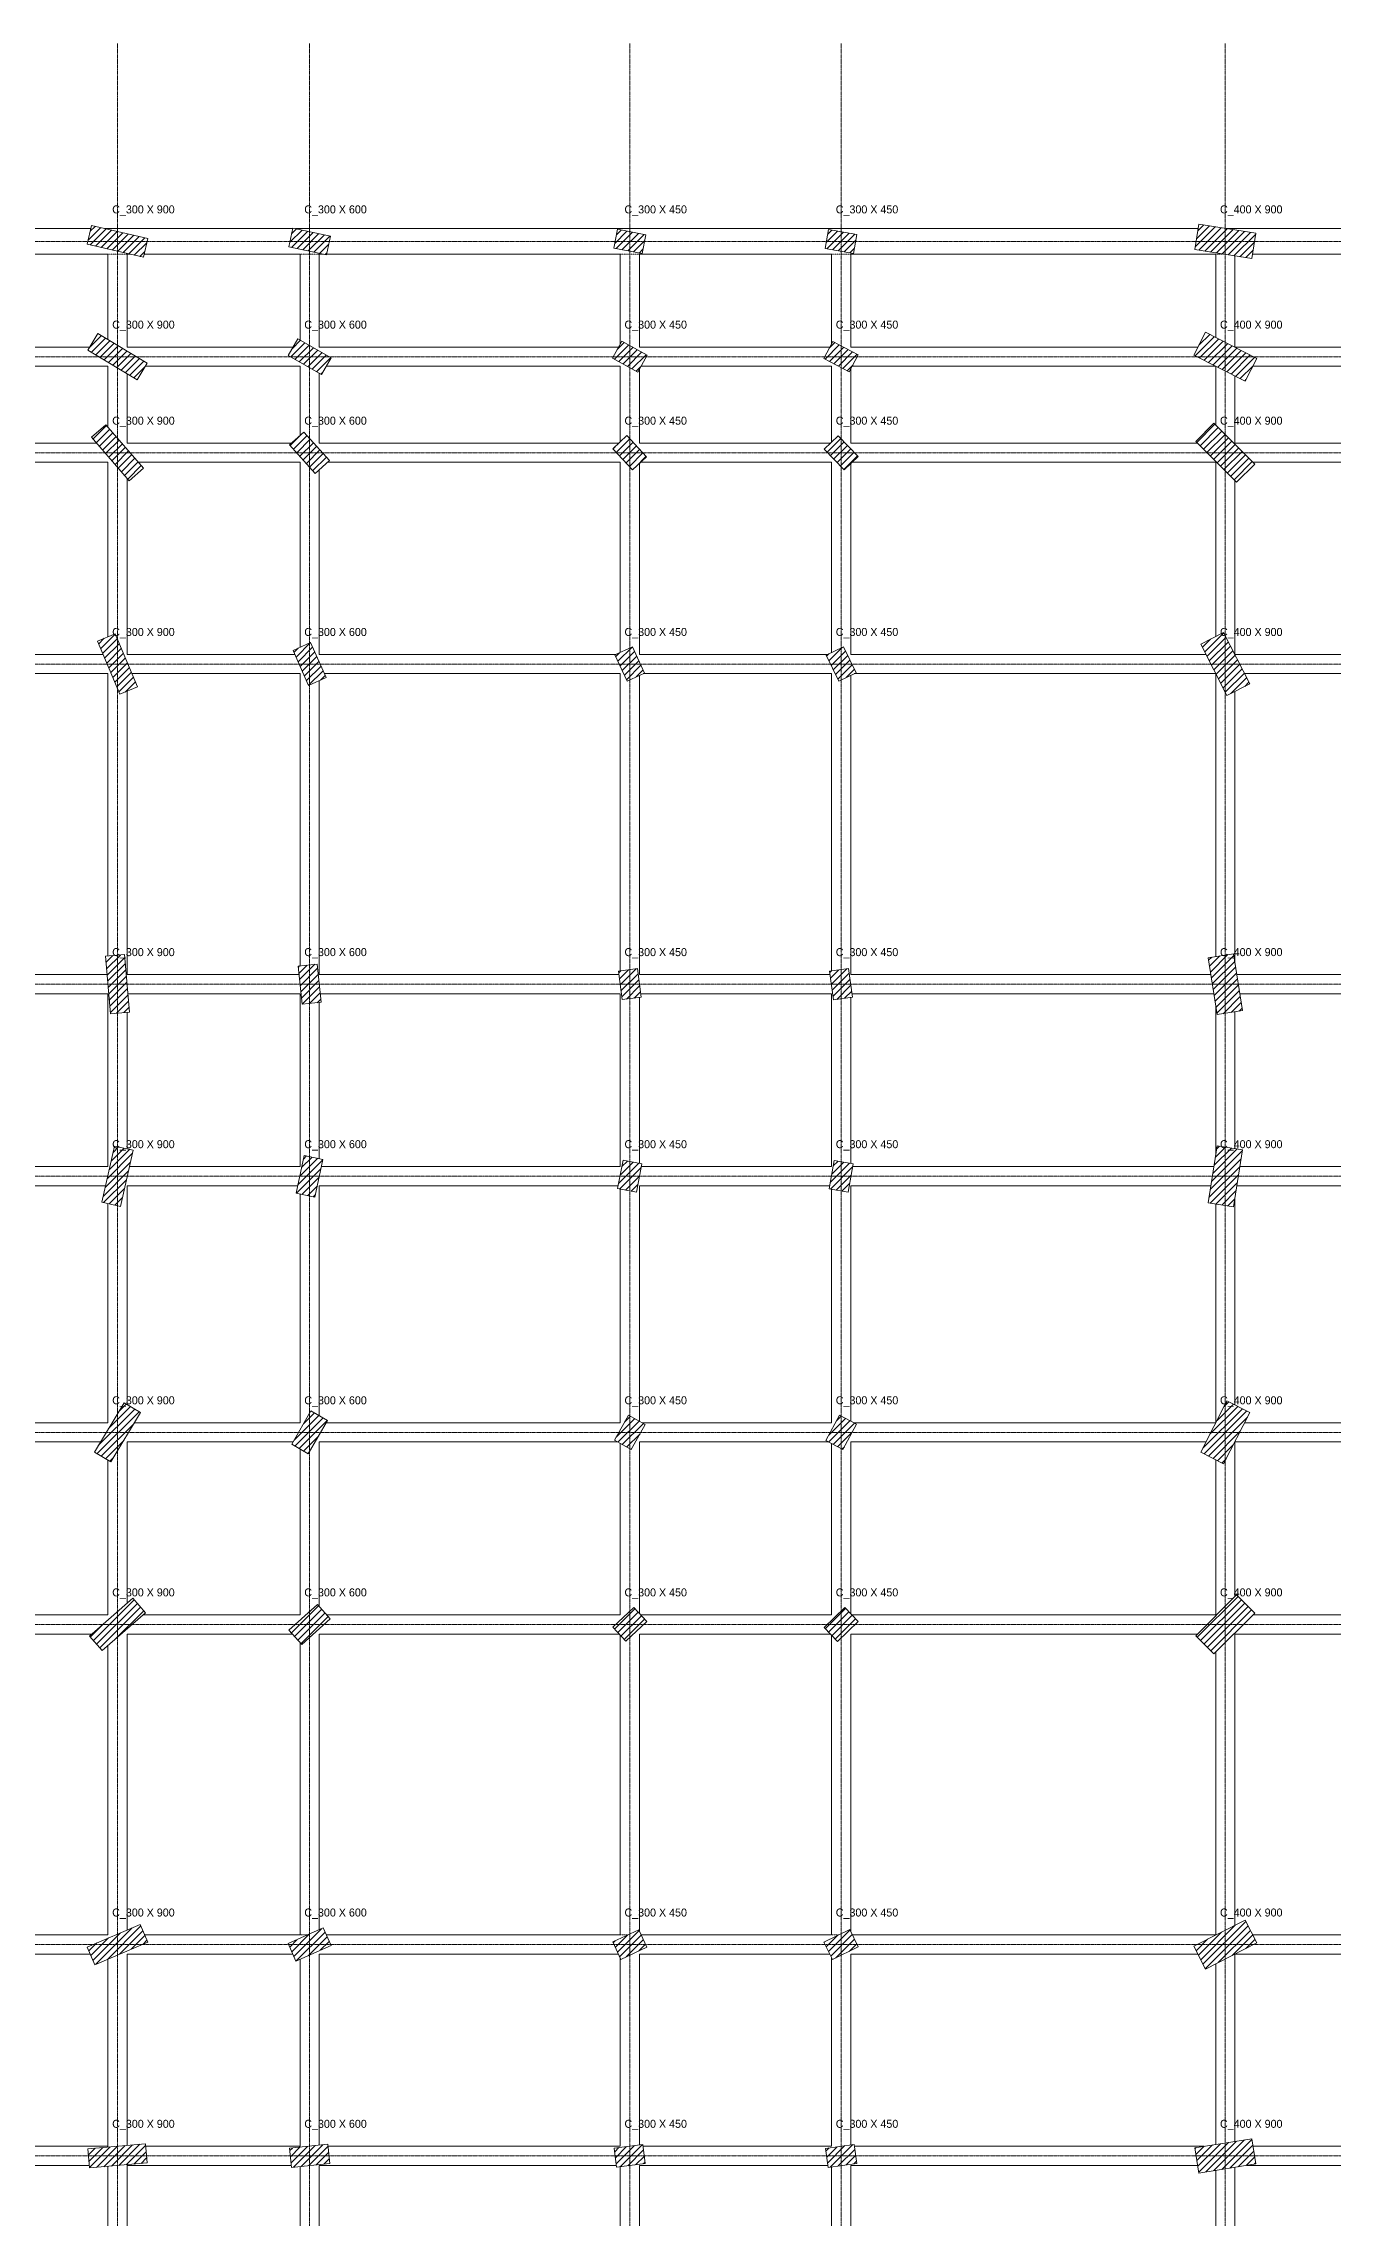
# Model space of a CAD drawing. Header units: millimetres. Extents: x -4286 to 75551, y -4651 to 64692.
# Drawn here: x 15844 to 35974, y 30737 to 64692 of the extents above; entities that cross this region are included whole.
import ezdxf

# ---------------------------------------------------------------- set-up
doc = ezdxf.new("R2010")
doc.units = ezdxf.units.MM
doc.linetypes.add('Dash', pattern=[6.35, 3.175, -3.175])
doc.linetypes.add('Grid Line', pattern=[22.225, 12.7, -3.175, 3.175, -3.175])
for name, color, linetype, lineweight in [('S-BEAM', 12, 'Continuous', 18), ('S-BEAM-HDLN', 1, 'Dash', 18), ('S-COLS', 52, 'Continuous', 18), ('S-COLS-IDEN', 171, 'Continuous', 9), ('S-GRID', 1, 'Continuous', 9)]:
    doc.layers.add(name, color=color, linetype=linetype, lineweight=lineweight)
doc.styles.add('JetBrains Mono', font='JetBrainsMono-VariableFont_wght.ttf', dxfattribs={"height": 125})
pattern_1 = [(45, (0, 0), (-53.03301, 53.03301), [])]

msp = doc.modelspace()

# ---------------------------------------------------------------- hatches: boundary and pattern name
at = {"layer": 'S-COLS'}
h = msp.add_hatch(dxfattribs=at)
h.set_pattern_fill('FP_4', color=8, style=0, pattern_type=2)
h.set_pattern_definition(pattern_1)
h.paths.add_polyline_path([(17405, 61353), (17472, 61645), (16595, 61847), (16528, 61555)])
h = msp.add_hatch(dxfattribs=at)
h.set_pattern_fill('FP_2', color=8, style=0, pattern_type=2)
h.set_pattern_definition(pattern_1)
h.paths.add_polyline_path([(20262, 61391), (20325, 61684), (19738, 61809), (19675, 61516)])
h = msp.add_hatch(dxfattribs=at)
h.set_pattern_fill('FP_2', color=8, style=0, pattern_type=2)
h.set_pattern_definition(pattern_1)
h.paths.add_polyline_path([(34713, 61332), (34776, 61727), (33887, 61868), (33824, 61473)])
h = msp.add_hatch(dxfattribs=at)
h.set_pattern_fill('FP_2', color=8, style=0, pattern_type=2)
h.set_pattern_definition(pattern_1)
h.paths.add_polyline_path([(25192, 61410), (25249, 61704), (24808, 61790), (24751, 61496)])
h = msp.add_hatch(dxfattribs=at)
h.set_pattern_fill('FP_2', color=8, style=0, pattern_type=2)
h.set_pattern_definition(pattern_1)
h.paths.add_polyline_path([(28496, 61413), (28548, 61709), (28104, 61787), (28052, 61491)])
h = msp.add_hatch(dxfattribs=at)
h.set_pattern_fill('FP_3', color=8, style=0, pattern_type=2)
h.set_pattern_definition(pattern_1)
h.paths.add_polyline_path([(17308, 59440), (17463, 59697), (16692, 60160), (16537, 59903)])
h = msp.add_hatch(dxfattribs=at)
h.set_pattern_fill('FP_3', color=8, style=0, pattern_type=2)
h.set_pattern_definition(pattern_1)
h.paths.add_polyline_path([(34610, 59418), (34792, 59774), (33990, 60182), (33808, 59826)])
h = msp.add_hatch(dxfattribs=at)
h.set_pattern_fill('FP_3', color=8, style=0, pattern_type=2)
h.set_pattern_definition(pattern_1)
h.paths.add_polyline_path([(20185, 59520), (20335, 59780), (19815, 60080), (19665, 59820)])
h = msp.add_hatch(dxfattribs=at)
h.set_pattern_fill('FP_2', color=8, style=0, pattern_type=2)
h.set_pattern_definition(pattern_1)
h.paths.add_polyline_path([(25124, 59560), (25270, 59822), (24876, 60040), (24730, 59778)])
h = msp.add_hatch(dxfattribs=at)
h.set_pattern_fill('FP_2', color=8, style=0, pattern_type=2)
h.set_pattern_definition(pattern_1)
h.paths.add_polyline_path([(28428, 59562), (28569, 59827), (28172, 60038), (28031, 59773)])
h = msp.add_hatch(dxfattribs=at)
h.set_pattern_fill('FP_2', color=8, style=0, pattern_type=2)
h.set_pattern_definition(pattern_1)
h.paths.add_polyline_path([(34477, 57840), (34760, 58123), (34123, 58760), (33840, 58477)])
h = msp.add_hatch(dxfattribs=at)
h.set_pattern_fill('FP_4', color=8, style=0, pattern_type=2)
h.set_pattern_definition(pattern_1)
h.paths.add_polyline_path([(17182, 57862), (17408, 58059), (16818, 58738), (16592, 58541)])
h = msp.add_hatch(dxfattribs=at)
h.set_pattern_fill('FP_4', color=8, style=0, pattern_type=2)
h.set_pattern_definition(pattern_1)
h.paths.add_polyline_path([(20089, 57977), (20312, 58177), (19911, 58623), (19688, 58423)])
h = msp.add_hatch(dxfattribs=at)
h.set_pattern_fill('FP_3', color=8, style=0, pattern_type=2)
h.set_pattern_definition(pattern_1)
h.paths.add_polyline_path([(25044, 58033), (25263, 58238), (24956, 58567), (24737, 58362)])
h = msp.add_hatch(dxfattribs=at)
h.set_pattern_fill('FP_2', color=8, style=0, pattern_type=2)
h.set_pattern_definition(pattern_1)
h.paths.add_polyline_path([(28348, 58034), (28564, 58242), (28252, 58566), (28036, 58358)])
h = msp.add_hatch(dxfattribs=at)
h.set_pattern_fill('FP_4', color=8, style=0, pattern_type=2)
h.set_pattern_definition(pattern_1)
h.paths.add_polyline_path([(17038, 54527), (17314, 54644), (16962, 55473), (16686, 55356)])
h = msp.add_hatch(dxfattribs=at)
h.set_pattern_fill('FP_3', color=8, style=0, pattern_type=2)
h.set_pattern_definition(pattern_1)
h.paths.add_polyline_path([(34326, 54508), (34682, 54690), (34274, 55492), (33918, 55310)])
h = msp.add_hatch(dxfattribs=at)
h.set_pattern_fill('FP_2', color=8, style=0, pattern_type=2)
h.set_pattern_definition(pattern_1)
h.paths.add_polyline_path([(19985, 54665), (20259, 54787), (20015, 55335), (19741, 55213)])
h = msp.add_hatch(dxfattribs=at)
h.set_pattern_fill('FP_4', color=8, style=0, pattern_type=2)
h.set_pattern_definition(pattern_1)
h.paths.add_polyline_path([(24959, 54733), (25231, 54859), (25041, 55267), (24769, 55141)])
h = msp.add_hatch(dxfattribs=at)
h.set_pattern_fill('FP_3', color=8, style=0, pattern_type=2)
h.set_pattern_definition(pattern_1)
h.paths.add_polyline_path([(28264, 54732), (28533, 54864), (28336, 55268), (28067, 55136)])
h = msp.add_hatch(dxfattribs=at)
h.set_pattern_fill('FP_2', color=8, style=0, pattern_type=2)
h.set_pattern_definition(pattern_1)
h.paths.add_polyline_path([(16890, 49539), (17189, 49565), (17110, 50461), (16811, 50435)])
h = msp.add_hatch(dxfattribs=at)
h.set_pattern_fill('FP_4', color=8, style=0, pattern_type=2)
h.set_pattern_definition(pattern_1)
h.paths.add_polyline_path([(19882, 49686), (20181, 49717), (20118, 50314), (19819, 50283)])
h = msp.add_hatch(dxfattribs=at)
h.set_pattern_fill('FP_2', color=8, style=0, pattern_type=2)
h.set_pattern_definition(pattern_1)
h.paths.add_polyline_path([(34173, 49524), (34568, 49587), (34427, 50476), (34032, 50413)])
h = msp.add_hatch(dxfattribs=at)
h.set_pattern_fill('FP_2', color=8, style=0, pattern_type=2)
h.set_pattern_definition(pattern_1)
h.paths.add_polyline_path([(24879, 49758), (25176, 49795), (25121, 50242), (24824, 50205)])
h = msp.add_hatch(dxfattribs=at)
h.set_pattern_fill('FP_2', color=8, style=0, pattern_type=2)
h.set_pattern_definition(pattern_1)
h.paths.add_polyline_path([(28183, 49756), (28480, 49798), (28417, 50244), (28120, 50202)])
h = msp.add_hatch(dxfattribs=at)
h.set_pattern_fill('FP_4', color=8, style=0, pattern_type=2)
h.set_pattern_definition(pattern_1)
h.paths.add_polyline_path([(17045, 46528), (17247, 47405), (16955, 47472), (16753, 46595)])
h = msp.add_hatch(dxfattribs=at)
h.set_pattern_fill('FP_4', color=8, style=0, pattern_type=2)
h.set_pattern_definition(pattern_1)
h.paths.add_polyline_path([(20084, 46675), (20209, 47262), (19916, 47325), (19791, 46738)])
h = msp.add_hatch(dxfattribs=at)
h.set_pattern_fill('FP_4', color=8, style=0, pattern_type=2)
h.set_pattern_definition(pattern_1)
h.paths.add_polyline_path([(25104, 46751), (25190, 47192), (24896, 47249), (24810, 46808)])
h = msp.add_hatch(dxfattribs=at)
h.set_pattern_fill('FP_2', color=8, style=0, pattern_type=2)
h.set_pattern_definition(pattern_1)
h.paths.add_polyline_path([(28409, 46752), (28487, 47196), (28191, 47248), (28113, 46804)])
h = msp.add_hatch(dxfattribs=at)
h.set_pattern_fill('FP_2', color=8, style=0, pattern_type=2)
h.set_pattern_definition(pattern_1)
h.paths.add_polyline_path([(34427, 46524), (34568, 47413), (34173, 47476), (34032, 46587)])
h = msp.add_hatch(dxfattribs=at)
h.set_pattern_fill('FP_4', color=8, style=0, pattern_type=2)
h.set_pattern_definition(pattern_1)
h.paths.add_polyline_path([(16897, 42537), (17360, 43308), (17103, 43463), (16640, 42692)])
h = msp.add_hatch(dxfattribs=at)
h.set_pattern_fill('FP_2', color=8, style=0, pattern_type=2)
h.set_pattern_definition(pattern_1)
h.paths.add_polyline_path([(34274, 42508), (34682, 43310), (34326, 43492), (33918, 42690)])
h = msp.add_hatch(dxfattribs=at)
h.set_pattern_fill('FP_3', color=8, style=0, pattern_type=2)
h.set_pattern_definition(pattern_1)
h.paths.add_polyline_path([(19980, 42665), (20280, 43185), (20020, 43335), (19720, 42815)])
h = msp.add_hatch(dxfattribs=at)
h.set_pattern_fill('FP_2', color=8, style=0, pattern_type=2)
h.set_pattern_definition(pattern_1)
h.paths.add_polyline_path([(25022, 42730), (25240, 43124), (24978, 43270), (24760, 42876)])
h = msp.add_hatch(dxfattribs=at)
h.set_pattern_fill('FP_1', color=8, style=0, pattern_type=2)
h.set_pattern_definition(pattern_1)
h.paths.add_polyline_path([(28327, 42731), (28538, 43128), (28273, 43269), (28062, 42872)])
h = msp.add_hatch(dxfattribs=at)
h.set_pattern_fill('FP_3', color=8, style=0, pattern_type=2)
h.set_pattern_definition(pattern_1)
h.paths.add_polyline_path([(16759, 39592), (17438, 40182), (17241, 40408), (16562, 39818)])
h = msp.add_hatch(dxfattribs=at)
h.set_pattern_fill('FP_2', color=8, style=0, pattern_type=2)
h.set_pattern_definition(pattern_1)
h.paths.add_polyline_path([(34123, 39540), (34760, 40177), (34477, 40460), (33840, 39823), (34109, 39555)])
h = msp.add_hatch(dxfattribs=at)
h.set_pattern_fill('FP_2', color=8, style=0, pattern_type=2)
h.set_pattern_definition(pattern_1)
h.paths.add_polyline_path([(19877, 39688), (20323, 40089), (20123, 40312), (19677, 39911)])
h = msp.add_hatch(dxfattribs=at)
h.set_pattern_fill('FP_2', color=8, style=0, pattern_type=2)
h.set_pattern_definition(pattern_1)
h.paths.add_polyline_path([(24938, 39737), (25267, 40044), (25062, 40263), (24733, 39956)])
h = msp.add_hatch(dxfattribs=at)
h.set_pattern_fill('FP_3', color=8, style=0, pattern_type=2)
h.set_pattern_definition(pattern_1)
h.paths.add_polyline_path([(28242, 39736), (28566, 40048), (28358, 40264), (28034, 39952)])
h = msp.add_hatch(dxfattribs=at)
h.set_pattern_fill('FP_2', color=8, style=0, pattern_type=2)
h.set_pattern_definition(pattern_1)
h.paths.add_polyline_path([(16644, 34686), (17473, 35038), (17356, 35314), (16527, 34962)])
h = msp.add_hatch(dxfattribs=at)
h.set_pattern_fill('FP_2', color=8, style=0, pattern_type=2)
h.set_pattern_definition(pattern_1)
h.paths.add_polyline_path([(33990, 34618), (34792, 35026), (34610, 35382), (33808, 34974)])
h = msp.add_hatch(dxfattribs=at)
h.set_pattern_fill('FP_4', color=8, style=0, pattern_type=2)
h.set_pattern_definition(pattern_1)
h.paths.add_polyline_path([(19787, 34741), (20335, 34985), (20213, 35259), (19665, 35015)])
h = msp.add_hatch(dxfattribs=at)
h.set_pattern_fill('FP_2', color=8, style=0, pattern_type=2)
h.set_pattern_definition(pattern_1)
h.paths.add_polyline_path([(24859, 34769), (25267, 34959), (25141, 35231), (24733, 35041), (24851, 34788)])
h = msp.add_hatch(dxfattribs=at)
h.set_pattern_fill('FP_1', color=8, style=0, pattern_type=2)
h.set_pattern_definition(pattern_1)
h.paths.add_polyline_path([(28164, 34767), (28568, 34964), (28436, 35233), (28032, 35036), (28153, 34788)])
h = msp.add_hatch(dxfattribs=at)
h.set_pattern_fill('FP_4', color=8, style=0, pattern_type=2)
h.set_pattern_definition(pattern_1)
h.paths.add_polyline_path([(33887, 31432), (34776, 31573), (34713, 31968), (33824, 31827)])
h = msp.add_hatch(dxfattribs=at)
h.set_pattern_fill('FP_2', color=8, style=0, pattern_type=2)
h.set_pattern_definition(pattern_1)
h.paths.add_polyline_path([(16565, 31511), (17461, 31590), (17435, 31889), (16539, 31810)])
h = msp.add_hatch(dxfattribs=at)
h.set_pattern_fill('FP_4', color=8, style=0, pattern_type=2)
h.set_pattern_definition(pattern_1)
h.paths.add_polyline_path([(19717, 31519), (20314, 31582), (20283, 31881), (19686, 31818)])
h = msp.add_hatch(dxfattribs=at)
h.set_pattern_fill('FP_1', color=8, style=0, pattern_type=2)
h.set_pattern_definition(pattern_1)
h.paths.add_polyline_path([(24795, 31524), (25242, 31579), (25205, 31876), (24758, 31821)])
h = msp.add_hatch(dxfattribs=at)
h.set_pattern_fill('FP_4', color=8, style=0, pattern_type=2)
h.set_pattern_definition(pattern_1)
h.paths.add_polyline_path([(28098, 31520), (28544, 31583), (28502, 31880), (28056, 31817)])

# ---------------------------------------------------------------- linework, layer by layer
at = {"layer": 'S-BEAM'}
for p, q in [((16584, 61800), (11128, 61800)), ((16850, 61800), (16801, 61800)), ((16850, 61800), (19736, 61800)), ((19781, 61800), (19850, 61800)), ((24850, 61800), (19850, 61800)), ((28150, 61800), (24850, 61800)), ((33876, 61800), (28150, 61800)), ((36874, 61800), (34316, 61800)), ((11259, 61400), (16850, 61400)), ((16850, 61400), (16850, 60065)), ((17150, 61400), (17199, 61400)), ((17150, 59950), (17150, 61400)), ((17416, 61400), (19850, 61400)), ((19850, 61400), (19850, 60060)), ((20150, 61400), (20219, 61400)), ((20150, 59950), (20150, 61400)), ((20264, 61400), (24850, 61400)), ((24850, 61400), (24850, 59994)), ((25150, 61400), (28150, 61400)), ((25150, 59950), (25150, 61400)), ((28150, 61400), (28150, 59997)), ((28450, 61400), (34150, 61400)), ((28450, 59950), (28450, 61400)), ((34150, 61400), (34150, 60101)), ((34450, 59950), (34450, 61374)), ((34724, 61400), (36817, 61400)), ((16565, 59950), (11185, 59950)), ((19740, 59950), (17150, 59950)), ((24826, 59950), (20150, 59950)), ((28125, 59950), (25150, 59950)), ((33871, 59950), (28450, 59950)), ((36872, 59950), (34450, 59950)), ((11260, 59650), (16850, 59650)), ((16850, 59650), (16850, 58701)), ((17150, 58450), (17150, 59535)), ((17435, 59650), (19850, 59650)), ((19850, 59650), (19850, 58569)), ((20150, 58450), (20150, 59540)), ((20260, 59650), (24850, 59650)), ((24850, 59650), (24850, 58468)), ((25150, 58450), (25150, 59606)), ((25174, 59650), (28150, 59650)), ((28150, 59650), (28150, 58468)), ((28450, 58450), (28450, 59603)), ((28475, 59650), (34150, 59650)), ((34150, 59650), (34150, 58733)), ((34450, 58450), (34450, 59499)), ((34729, 59650), (36923, 59650)), ((16671, 58450), (11168, 58450)), ((19718, 58450), (17150, 58450)), ((24831, 58450), (20150, 58450)), ((28131, 58450), (25150, 58450)), ((33867, 58450), (28450, 58450)), ((36819, 58450), (34450, 58450)), ((11288, 58150), (16850, 58150)), ((16850, 58150), (16850, 55425)), ((17329, 58150), (19850, 58150)), ((19850, 58150), (19850, 55262)), ((20282, 58150), (24850, 58150)), ((24850, 58150), (24850, 55178)), ((25150, 55150), (25150, 58132)), ((25169, 58150), (28150, 58150)), ((28150, 58150), (28150, 55177)), ((28450, 55150), (28450, 58132)), ((28469, 58150), (34150, 58150)), ((34150, 58150), (34150, 55429)), ((34733, 58150), (37023, 58150)), ((17150, 55150), (17150, 57899)), ((20150, 55150), (20150, 58031)), ((34450, 55150), (34450, 57867)), ((16773, 55150), (11182, 55150)), ((19769, 55150), (17150, 55150)), ((24789, 55150), (20150, 55150)), ((28094, 55150), (25150, 55150)), ((33999, 55150), (28450, 55150)), ((36880, 55150), (34450, 55150)), ((11303, 54850), (16850, 54850)), ((16850, 54850), (16850, 50439)), ((17227, 54850), (19850, 54850)), ((19850, 54850), (19850, 50286)), ((20150, 50150), (20150, 54738)), ((20231, 54850), (24850, 54850)), ((24850, 54850), (24850, 50208)), ((25150, 50150), (25150, 54822)), ((25211, 54850), (28150, 54850)), ((28150, 54850), (28150, 50206)), ((28450, 50150), (28450, 54823)), ((28506, 54850), (34150, 54850)), ((34150, 54850), (34150, 50432)), ((34601, 54850), (37040, 54850)), ((17150, 50150), (17150, 54575)), ((34450, 50332), (34450, 54571)), ((16836, 50150), (11215, 50150)), ((19833, 50150), (17150, 50150)), ((24830, 50150), (20150, 50150)), ((28127, 50150), (25150, 50150)), ((34074, 50150), (28450, 50150)), ((36969, 50150), (34479, 50150)), ((11236, 49850), (16850, 49850)), ((16850, 49850), (16850, 47150)), ((17164, 49850), (19850, 49850)), ((19850, 49850), (19850, 47150)), ((20150, 47275), (20150, 49714)), ((20167, 49850), (24850, 49850)), ((24850, 49850), (24850, 47150)), ((25150, 47200), (25150, 49792)), ((25170, 49850), (28150, 49850)), ((28150, 49850), (28150, 47150)), ((28450, 47202), (28450, 49794)), ((28473, 49850), (34121, 49850)), ((34150, 49668), (34150, 47332)), ((34526, 49850), (37022, 49850)), ((17150, 47427), (17150, 49561)), ((34450, 47432), (34450, 49568)), ((16850, 47150), (11269, 47150)), ((19850, 47150), (17189, 47150)), ((24850, 47150), (20185, 47150)), ((28150, 47150), (25182, 47150)), ((34121, 47150), (28479, 47150)), ((37018, 47150), (34526, 47150)), ((11194, 46850), (16811, 46850)), ((16850, 46573), (16850, 43150)), ((17150, 43435), (17150, 46850)), ((17150, 46850), (19815, 46850)), ((19850, 46725), (19850, 43150)), ((20150, 43260), (20150, 46850)), ((20150, 46850), (24818, 46850)), ((24850, 46800), (24850, 43150)), ((25150, 43174), (25150, 46850)), ((25150, 46850), (28121, 46850)), ((28150, 46798), (28150, 43150)), ((28450, 43175), (28450, 46850)), ((28450, 46850), (34074, 46850)), ((34150, 46568), (34150, 43150)), ((34450, 43429), (34450, 46668)), ((34479, 46850), (36976, 46850)), ((16850, 43150), (11326, 43150)), ((19850, 43150), (17265, 43150)), ((24850, 43150), (20260, 43150)), ((28150, 43150), (25194, 43150)), ((34150, 43150), (28497, 43150)), ((37039, 43150), (34601, 43150)), ((11172, 42850), (16735, 42850)), ((17150, 40329), (17150, 42850)), ((17150, 42850), (19740, 42850)), ((20150, 40282), (20150, 42850)), ((20150, 42850), (24806, 42850)), ((24850, 42826), (24850, 40150)), ((25150, 40169), (25150, 42850)), ((25150, 42850), (28103, 42850)), ((28150, 42825), (28150, 40150)), ((28450, 40169), (28450, 42850)), ((28450, 42850), (33999, 42850)), ((34450, 40433), (34450, 42850)), ((34450, 42850), (36893, 42850)), ((16850, 42565), (16850, 40150)), ((19850, 42740), (19850, 40150)), ((34150, 42571), (34150, 40150)), ((16850, 40150), (11266, 40150)), ((19850, 40150), (17401, 40150)), ((24850, 40150), (20269, 40150)), ((28150, 40150), (25168, 40150)), ((34150, 40150), (28468, 40150)), ((37028, 40150), (34733, 40150)), ((11171, 39850), (16599, 39850)), ((17150, 35227), (17150, 39850)), ((17150, 39850), (19731, 39850)), ((20150, 35231), (20150, 39850)), ((20150, 39850), (24832, 39850)), ((24850, 39831), (24850, 35150)), ((25150, 35211), (25150, 39850)), ((25150, 39850), (28132, 39850)), ((28150, 39831), (28150, 35150)), ((28450, 35206), (28450, 39850)), ((28450, 39850), (33867, 39850)), ((34450, 35301), (34450, 39850)), ((34450, 39850), (36807, 39850)), ((16850, 39671), (16850, 35150)), ((19850, 39718), (19850, 35150)), ((34150, 39567), (34150, 35150)), ((16850, 35150), (11263, 35150)), ((19850, 35150), (17425, 35150)), ((24850, 35150), (20262, 35150)), ((28150, 35150), (25178, 35150)), ((34150, 35150), (28477, 35150)), ((36943, 35150), (34729, 35150)), ((11229, 34850), (16575, 34850)), ((16850, 34773), (16850, 31850)), ((17150, 31864), (17150, 34850)), ((17150, 34850), (19738, 34850)), ((19850, 34769), (19850, 31850)), ((20150, 31867), (20150, 34850)), ((20150, 34850), (24822, 34850)), ((24850, 34789), (24850, 31850)), ((25150, 31870), (25150, 34850)), ((25150, 34850), (28123, 34850)), ((28150, 34794), (28150, 31850)), ((28450, 31873), (28450, 34850)), ((28450, 34850), (33871, 34850)), ((34150, 34699), (34150, 31879)), ((34450, 31926), (34450, 34850)), ((34450, 34850), (36870, 34850)), ((16850, 31850), (11290, 31850)), ((19850, 31850), (17439, 31850)), ((24850, 31850), (20286, 31850)), ((28150, 31850), (25208, 31850)), ((33968, 31850), (28506, 31850)), ((36817, 31850), (34732, 31850)), ((11311, 31550), (16561, 31550)), ((16850, 31536), (16850, 29789)), ((17150, 29750), (17150, 31550)), ((17150, 31550), (19714, 31550)), ((19850, 31533), (19850, 29785)), ((20150, 29750), (20150, 31550)), ((20150, 31550), (24792, 31550)), ((24850, 31530), (24850, 29782)), ((25150, 29750), (25150, 31550)), ((25150, 31550), (28094, 31550)), ((28150, 31527), (28150, 29779)), ((28450, 29750), (28450, 31550)), ((28450, 31550), (33868, 31550)), ((34150, 31474), (34150, 29826)), ((34450, 29779), (34450, 31521)), ((34632, 31550), (36870, 31550))]:
    msp.add_line(p, q, dxfattribs=at)
at = {"layer": 'S-BEAM-HDLN'}
for p, q in [((16850, 61400), (17150, 61400)), ((19850, 61400), (20150, 61400)), ((24850, 61400), (25150, 61400)), ((28150, 61400), (28450, 61400)), ((34284, 61400), (34150, 61400)), ((19968, 35150), (19850, 35150)), ((24967, 35150), (24850, 35150)), ((28265, 35150), (28150, 35150)), ((34154, 35150), (34150, 35150)), ((16850, 31850), (16850, 31837))]:
    msp.add_line(p, q, dxfattribs=at)
at = {"layer": 'S-COLS'}
for p, q in [((16528, 61555), (16595, 61847)), ((16595, 61847), (17472, 61645)), ((19675, 61516), (19738, 61809)), ((19738, 61809), (20325, 61684)), ((33824, 61473), (33887, 61868)), ((33887, 61868), (34776, 61727)), ((17405, 61353), (16528, 61555)), ((17472, 61645), (17405, 61353)), ((20262, 61391), (19675, 61516)), ((20325, 61684), (20262, 61391)), ((24751, 61496), (24808, 61790)), ((25192, 61410), (24751, 61496)), ((24808, 61790), (25249, 61704)), ((25249, 61704), (25192, 61410)), ((28052, 61491), (28104, 61787)), ((28496, 61413), (28052, 61491)), ((28104, 61787), (28548, 61709)), ((28548, 61709), (28496, 61413)), ((34713, 61332), (33824, 61473)), ((34776, 61727), (34713, 61332)), ((16537, 59903), (16692, 60160)), ((16692, 60160), (17463, 59697)), ((33808, 59826), (33990, 60182)), ((33990, 60182), (34792, 59774)), ((17308, 59440), (16537, 59903)), ((19665, 59820), (19815, 60080)), ((20185, 59520), (19665, 59820)), ((19815, 60080), (20335, 59780)), ((20335, 59780), (20185, 59520)), ((24730, 59778), (24876, 60040)), ((25124, 59560), (24730, 59778)), ((24876, 60040), (25270, 59822)), ((25270, 59822), (25124, 59560)), ((28031, 59773), (28172, 60038)), ((28428, 59562), (28031, 59773)), ((28172, 60038), (28569, 59827)), ((28569, 59827), (28428, 59562)), ((34610, 59418), (33808, 59826)), ((34792, 59774), (34610, 59418)), ((17463, 59697), (17308, 59440)), ((33840, 58477), (34123, 58760)), ((34123, 58760), (34760, 58123)), ((16592, 58541), (16818, 58738)), ((17182, 57862), (16592, 58541)), ((16818, 58738), (17408, 58059)), ((19688, 58423), (19911, 58623)), ((20089, 57977), (19688, 58423)), ((19911, 58623), (20312, 58177)), ((24737, 58362), (24956, 58567)), ((24956, 58567), (25263, 58238)), ((28036, 58358), (28252, 58566)), ((28252, 58566), (28564, 58242)), ((34477, 57840), (33840, 58477)), ((20312, 58177), (20089, 57977)), ((25044, 58033), (24737, 58362)), ((25263, 58238), (25044, 58033)), ((28348, 58034), (28036, 58358)), ((28564, 58242), (28348, 58034)), ((34760, 58123), (34477, 57840)), ((17408, 58059), (17182, 57862)), ((16686, 55356), (16962, 55473)), ((17038, 54527), (16686, 55356)), ((16962, 55473), (17314, 54644)), ((33918, 55310), (34274, 55492)), ((34274, 55492), (34682, 54690)), ((19741, 55213), (20015, 55335)), ((19985, 54665), (19741, 55213)), ((20015, 55335), (20259, 54787)), ((24769, 55141), (25041, 55267)), ((24959, 54733), (24769, 55141)), ((25041, 55267), (25231, 54859)), ((28067, 55136), (28336, 55268)), ((28264, 54732), (28067, 55136)), ((28336, 55268), (28533, 54864)), ((34326, 54508), (33918, 55310)), ((20259, 54787), (19985, 54665)), ((25231, 54859), (24959, 54733)), ((28533, 54864), (28264, 54732)), ((34682, 54690), (34326, 54508)), ((17314, 54644), (17038, 54527)), ((16811, 50435), (17110, 50461)), ((16890, 49539), (16811, 50435)), ((17110, 50461), (17189, 49565)), ((19819, 50283), (20118, 50314)), ((19882, 49686), (19819, 50283)), ((20118, 50314), (20181, 49717)), ((34032, 50413), (34427, 50476)), ((34173, 49524), (34032, 50413)), ((34427, 50476), (34568, 49587)), ((24824, 50205), (25121, 50242)), ((24879, 49758), (24824, 50205)), ((25121, 50242), (25176, 49795)), ((28120, 50202), (28417, 50244)), ((28183, 49756), (28120, 50202)), ((28417, 50244), (28480, 49798)), ((20181, 49717), (19882, 49686)), ((25176, 49795), (24879, 49758)), ((28480, 49798), (28183, 49756)), ((34568, 49587), (34173, 49524)), ((17189, 49565), (16890, 49539)), ((16753, 46595), (16955, 47472)), ((16955, 47472), (17247, 47405)), ((17247, 47405), (17045, 46528)), ((19791, 46738), (19916, 47325)), ((19916, 47325), (20209, 47262)), ((20209, 47262), (20084, 46675)), ((24810, 46808), (24896, 47249)), ((24896, 47249), (25190, 47192)), ((28113, 46804), (28191, 47248)), ((28191, 47248), (28487, 47196)), ((34032, 46587), (34173, 47476)), ((34173, 47476), (34568, 47413)), ((34568, 47413), (34427, 46524)), ((25190, 47192), (25104, 46751)), ((28487, 47196), (28409, 46752)), ((17045, 46528), (16753, 46595)), ((20084, 46675), (19791, 46738)), ((25104, 46751), (24810, 46808)), ((28409, 46752), (28113, 46804)), ((34427, 46524), (34032, 46587)), ((16640, 42692), (17103, 43463)), ((17103, 43463), (17360, 43308)), ((33918, 42690), (34326, 43492)), ((34326, 43492), (34682, 43310)), ((17360, 43308), (16897, 42537)), ((19720, 42815), (20020, 43335)), ((20280, 43185), (19980, 42665)), ((20020, 43335), (20280, 43185)), ((24760, 42876), (24978, 43270)), ((24978, 43270), (25240, 43124)), ((25240, 43124), (25022, 42730)), ((28062, 42872), (28273, 43269)), ((28273, 43269), (28538, 43128)), ((28538, 43128), (28327, 42731)), ((34682, 43310), (34274, 42508)), ((19980, 42665), (19720, 42815)), ((25022, 42730), (24760, 42876)), ((28327, 42731), (28062, 42872)), ((16897, 42537), (16640, 42692)), ((34274, 42508), (33918, 42690)), ((16562, 39818), (17241, 40408)), ((17241, 40408), (17438, 40182)), ((33840, 39823), (34477, 40460)), ((34477, 40460), (34760, 40177)), ((17438, 40182), (16759, 39592)), ((19677, 39911), (20123, 40312)), ((20323, 40089), (19877, 39688)), ((20123, 40312), (20323, 40089)), ((24733, 39956), (25062, 40263)), ((25062, 40263), (25267, 40044)), ((28034, 39952), (28358, 40264)), ((28358, 40264), (28566, 40048)), ((34760, 40177), (34123, 39540)), ((16759, 39592), (16562, 39818)), ((19877, 39688), (19677, 39911)), ((24938, 39737), (24733, 39956)), ((25267, 40044), (24938, 39737)), ((28242, 39736), (28034, 39952)), ((28566, 40048), (28242, 39736)), ((34123, 39540), (33840, 39823)), ((16527, 34962), (17356, 35314)), ((17356, 35314), (17473, 35038)), ((33808, 34974), (34610, 35382)), ((34610, 35382), (34792, 35026)), ((17473, 35038), (16644, 34686)), ((19665, 35015), (20213, 35259)), ((19787, 34741), (19665, 35015)), ((20335, 34985), (19787, 34741)), ((20213, 35259), (20335, 34985)), ((24733, 35041), (25141, 35231)), ((24859, 34769), (24733, 35041)), ((25141, 35231), (25267, 34959)), ((28032, 35036), (28436, 35233)), ((28164, 34767), (28032, 35036)), ((28436, 35233), (28568, 34964)), ((33990, 34618), (33808, 34974)), ((34792, 35026), (33990, 34618)), ((16644, 34686), (16527, 34962)), ((25267, 34959), (24859, 34769)), ((28568, 34964), (28164, 34767)), ((33824, 31827), (34713, 31968)), ((34713, 31968), (34776, 31573)), ((16539, 31810), (17435, 31889)), ((16565, 31511), (16539, 31810)), ((17461, 31590), (16565, 31511)), ((17435, 31889), (17461, 31590)), ((19686, 31818), (20283, 31881)), ((19717, 31519), (19686, 31818)), ((20314, 31582), (19717, 31519)), ((20283, 31881), (20314, 31582)), ((24758, 31821), (25205, 31876)), ((24795, 31524), (24758, 31821)), ((25242, 31579), (24795, 31524)), ((25205, 31876), (25242, 31579)), ((28056, 31817), (28502, 31880)), ((28098, 31520), (28056, 31817)), ((28544, 31583), (28098, 31520)), ((28502, 31880), (28544, 31583)), ((33887, 31432), (33824, 31827)), ((34776, 31573), (33887, 31432))]:
    msp.add_line(p, q, dxfattribs=at)
at = {"layer": 'S-GRID', "linetype": 'Grid Line'}
for p, q in [((17000, 64692), (17000, -4051)), ((20000, 64692), (20000, -4051)), ((25000, 64692), (25000, -4051)), ((28300, 64692), (28300, -4051)), ((34300, 64692), (34300, -4051)), ((75551, 61600), (-3686, 61600)), ((75551, 59800), (-3686, 59800)), ((75551, 58300), (-3686, 58300)), ((75551, 55000), (-3686, 55000)), ((75551, 50000), (-3686, 50000)), ((75551, 47000), (-3686, 47000)), ((75551, 43000), (-3686, 43000)), ((75551, 40000), (-3686, 40000)), ((75551, 35000), (-3686, 35000)), ((75551, 31700), (-3686, 31700))]:
    msp.add_line(p, q, dxfattribs=at)

# ---------------------------------------------------------------- texts
at = {"layer": 'S-COLS-IDEN', "char_height": 125, "width": 1410.97, "attachment_point": 1, "style": 'JetBrains Mono'}
for s, insert in [('C_300 X 900', (16917, 62163)), ('C_300 X 600', (19917, 62163)), ('C_300 X 450', (24917, 62163)), ('C_300 X 450', (28217, 62163)), ('C_400 X 900', (34217, 62163)), ('C_300 X 900', (16917, 60363)), ('C_300 X 600', (19917, 60363)), ('C_300 X 450', (24917, 60363)), ('C_300 X 450', (28217, 60363)), ('C_400 X 900', (34217, 60363)), ('C_300 X 900', (16917, 58863)), ('C_300 X 600', (19917, 58863)), ('C_300 X 450', (24917, 58863)), ('C_300 X 450', (28217, 58863)), ('C_400 X 900', (34217, 58863)), ('C_300 X 900', (16917, 55563)), ('C_300 X 600', (19917, 55563)), ('C_300 X 450', (24917, 55563)), ('C_300 X 450', (28217, 55563)), ('C_400 X 900', (34217, 55563)), ('C_300 X 900', (16917, 50563)), ('C_300 X 600', (19917, 50563)), ('C_300 X 450', (24917, 50563)), ('C_300 X 450', (28217, 50563)), ('C_400 X 900', (34217, 50563)), ('C_300 X 900', (16917, 47563)), ('C_300 X 600', (19917, 47563)), ('C_300 X 450', (24917, 47563)), ('C_300 X 450', (28217, 47563)), ('C_400 X 900', (34217, 47563)), ('C_300 X 900', (16917, 43563)), ('C_300 X 600', (19917, 43563)), ('C_300 X 450', (24917, 43563)), ('C_300 X 450', (28217, 43563)), ('C_400 X 900', (34217, 43563)), ('C_300 X 900', (16917, 40563)), ('C_300 X 600', (19917, 40563)), ('C_300 X 450', (24917, 40563)), ('C_300 X 450', (28217, 40563)), ('C_400 X 900', (34217, 40563)), ('C_300 X 900', (16917, 35563)), ('C_300 X 600', (19917, 35563)), ('C_300 X 450', (24917, 35563)), ('C_300 X 450', (28217, 35563)), ('C_400 X 900', (34217, 35563)), ('C_300 X 900', (16917, 32263)), ('C_300 X 600', (19917, 32263)), ('C_300 X 450', (24917, 32263)), ('C_300 X 450', (28217, 32263)), ('C_400 X 900', (34217, 32263))]:
    msp.add_mtext(s, dxfattribs=dict(at, insert=insert))

doc.saveas('drawing.dxf')
